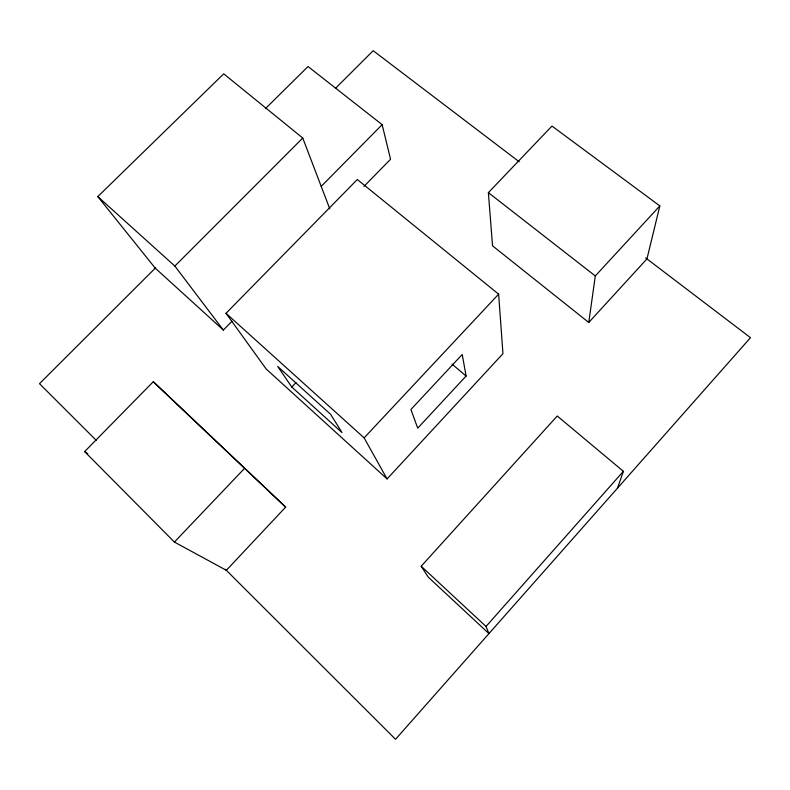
<?xml version="1.0" encoding="UTF-8"?>
<svg xmlns="http://www.w3.org/2000/svg" width="790" height="790" viewBox="0 0 790 790"><rect width="100%" height="100%" fill="white"/><g stroke="black" fill="none" stroke-linecap="round" stroke-linejoin="round"><path stroke-width="1.19" d="M588.767 322.468L595.305 275.957L659.848 205.914L551.973 126.064L488.388 192.642L492.535 245.838L588.767 322.468L646.941 258.913L659.848 205.914M617.494 488.161L623.389 471.314L557.246 416.004L421.188 566.232L428.2 577.075L488.951 633.6L486.028 626.46L421.188 566.232M486.028 626.46L623.389 471.314M387.08 478.928L502.954 353.693L498.628 294.166L357.307 179.518L226.009 313.304L266.19 369.009L387.08 478.928L364.131 437.877L226.009 313.304M466.1 376.04L417.742 428.141L410.899 409.516L462.219 354.473L466.1 376.04L452.008 364.081M364.131 437.877L498.628 294.166M285.644 507.121L226.355 570.311L174.402 542.068L84.639 451.594L153.29 381.718L285.644 507.121L153.29 381.718M174.402 542.068L244.347 468.579M291.777 387.001L277.685 366.442L330.645 414.335L341.991 432.565L291.777 387.001L295.993 382.597M329.776 208.856L302.758 138.033L223.718 73.826L97.802 196.592L155.265 268.166L223.343 330.062L231.924 321.293M364.012 186.361L390.556 159.254L382.143 124.662L308.031 66.518L265.331 108.734M321.214 186.4L382.143 124.662M223.343 330.062L174.857 266.062L302.758 138.033M155.679 267.751L39.5 383.683L96.222 440.336M335.622 88.194L373.186 50.708L519.208 161.772M84.639 451.594L87.749 453.569M645.637 257.915L750.5 337.676L395.533 739.292L225.367 569.333M488.388 192.642L595.305 275.957M97.802 196.592L174.857 266.062"/></g></svg>
